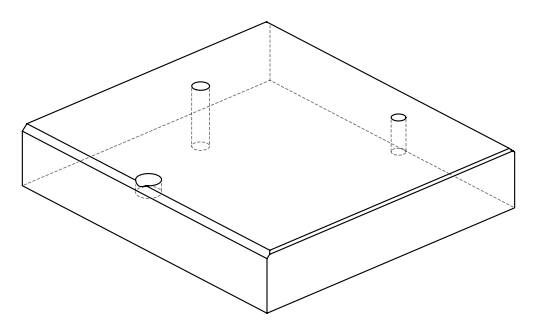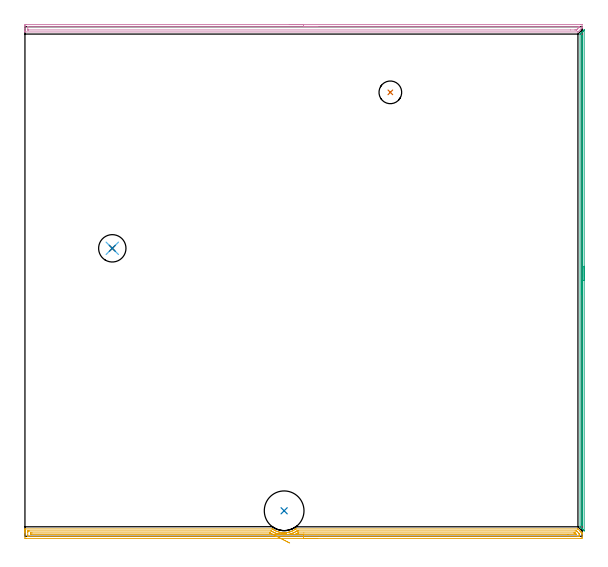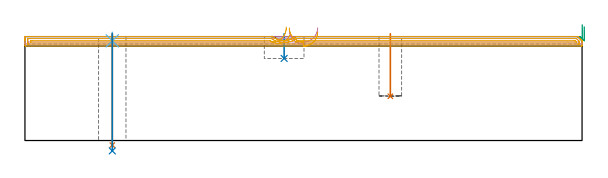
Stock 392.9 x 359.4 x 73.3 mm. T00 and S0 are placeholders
(PLAN: 8 operations, 5 tool changes, 22.8 min)
(1 INDEXABLE_INSERT_DRILL_BLIND_HOLE_FROM_SOLID | STEP1POCKET | NXT0302_003 | 0.18 min | 8409 mm3)
(2 INDEXABLE_INSERT_DRILL_BLIND_HOLE_FROM_SOLID_1 | STEP1POCKET_1 | UGT0302_007 | 0.07 min | 9474 mm3)
(3 AREA_MILL | FG_CHAMFER_SURFACE | UGT0205_001 | 5.74 min | 1504 mm3)
(4 AREA_MILL_1 | FG_CHAMFER_SURFACE_1 | UGT0205_001 | 6.46 min | 5298 mm3)
(5 AREA_MILL_2 | FG_CHAMFER_SURFACE_2 | UGT0205_001 | 9.61 min | 8768 mm3)
(6 SPOT_DRILL | STEP1HOLE | NXT0321_9005460120000 | 0.05 min | 183 mm3)
(7 DRILL_THROUGH_HOLE_INTO_CENTER | STEP1HOLE | NXT0301_065 | 0.32 min | 4929 mm3)
(8 DRILL_TO_ENLARGE_THROUGH_HOLE | STEP1HOLE | UGT0301_260 | 0.33 min | 16301 mm3)
(TOOL NXT0302_003 | Index. Insert Drill 16mm [880-D1600L20-05] | D16 PA176 FL80 Z2)
(TOOL UGT0302_007 | Indexable Insert Drill 28mm | D28 PA180 FL50 Z2)
(TOOL UGT0205_001 | Chamfer Mill 20 x 3 x 45 deg. | D20 FL50 Z2)
(TOOL NXT0321_9005460120000 | NC Spot Drill, 142deg, 12mm, Carbide, Uncoated | D12 PA142 FL30 Z2)
(TOOL NXT0301_065 | Carbide Drill 9.4mm [860.1-0940-075A1-MM 2214] | D9.4 PA140 FL98 Z2)
(TOOL UGT0301_260 | Twist Drill 19.3 mm | D19.3 PA118 FL140 Z2)
(OP 1 INDEXABLE_INSERT_DRILL_BLIND_HOLE_FROM_SOLID)
G17 G21 G94 G90
T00 M6
G54
G17 G0 G90 X257.7 Y313.1 S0 M3
G43 Z83.3 H1
G94 G81 G98 Z31.2 F250. R75.3
G80
M5
M2
(OP 2 INDEXABLE_INSERT_DRILL_BLIND_HOLE_FROM_SOLID_1)
G17 G21 G94 G90
T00 M6
G54
G17 G0 G90 X182.8 Y18. S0 M3
G43 Z83.3 H0
G94 G81 G98 Z57.9 F250. R75.3
G80
M5
M2
(OP 3 AREA_MILL)
G17 G21 G94 G90
T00 M6
G54
G17 G0 G90 X394.4 Y190.45 S1061 M3
G43 Z83.3 H0
Z80.4
G94 G1 Y190.412 Z79.528 F250.
Y190.298 Z78.664
Y190.109 Z77.812
Y189.847 Z76.98
Y189.513 Z76.174
Y189.11 Z75.4
Y188.641 Z74.664
Y188.11 Z73.972
Y187.521 Z73.329
Y186.878 Z72.74
Y186.186 Z72.208
Y185.45 Z71.74
Y184.676 Z71.337
Y183.87 Z71.003
Y183.038 Z70.741
Y182.186 Z70.552
Y181.322 Z70.438
Y180.45 Z70.4
Y4.045
X394.394 Y3.825 Z70.404
X394.393 Y3.818 Z70.405
X394.374 Y3.825 Z70.424
X394.016 Y4.184 Z70.784
X393.839 Y4.359 Z70.957
X393.779 Y4.421 Z71.02
X393.604 Y4.595 Z71.195
X393.543 Y4.656 Z71.254
X393.481 Y4.719 Z71.318
X393.309 Y4.89 Z71.49
X393.246 Y4.952 Z71.55
X393.183 Y5.016 Z71.616
X393.014 Y5.185 Z71.785
X392.95 Y5.248 Z71.846
X391.833 Y6.366 Z72.965
X391.6 Y6.6 Z73.197
X391.506 Y6.697 Z73.291
X391.5 Y7.101 Z73.3
Y353.799
X391.506 Y354.202 Z73.292
X391.599 Y354.3 Z73.199
X392.061 Y354.762 Z72.736
X392.263 Y354.963 Z72.537
X392.29 Y354.99 Z72.51
X392.95 Y355.652 Z71.846
X393.014 Y355.715 Z71.785
X393.183 Y355.883 Z71.616
X393.246 Y355.948 Z71.55
X393.309 Y356.01 Z71.49
X393.481 Y356.181 Z71.318
X393.543 Y356.244 Z71.254
X393.604 Y356.305 Z71.195
X393.779 Y356.479 Z71.02
X393.839 Y356.541 Z70.957
X394.016 Y356.716 Z70.784
X394.077 Y356.777 Z70.723
X394.284 Y356.985 Z70.514
X394.378 Y357.075 Z70.42
X394.394 Y357.083 Z70.403
X394.399 Y357.075 Z70.399
X394.4 Y356.855 Z70.4
Y180.45
X392.986 Z71.814
Y8.853
X392.982 Y7.995 Z71.818
X392.98 Y7.964 Z71.82
X392.95 Y7.752 Z71.85
X392.92 Y7.995 Z71.88
X392.917 Y8.028 Z71.883
X392.914 Y8.888 Z71.886
Y352.047
X392.918 Y352.905 Z71.882
X392.92 Y352.936 Z71.88
X392.95 Y353.148 Z71.85
X392.98 Y352.905 Z71.82
X392.983 Y352.872 Z71.817
X392.986 Y352.011 Z71.814
Y180.45
Y179.578 Z71.852
Y178.713 Z71.966
Y177.862 Z72.155
Y177.03 Z72.417
Y176.224 Z72.751
Y175.45 Z73.154
Y174.714 Z73.623
Y174.022 Z74.154
Y173.379 Z74.743
Y172.79 Z75.386
Y172.258 Z76.079
Y171.79 Z76.814
Y171.387 Z77.588
Y171.053 Z78.394
Y170.791 Z79.226
Y170.602 Z80.078
Y170.488 Z80.943
Y170.45 Z81.814
G0 Z83.3
M5
M2
(OP 4 AREA_MILL_1)
G17 G21 G94 G90
T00 M6
G54
G17 G0 G90 X186.45 Y360.9 S1061 M3
G43 Z83.3 H0
Z78.1
G94 G1 X186.488 Z77.228 F250.
X186.602 Z76.364
X186.791 Z75.512
X187.053 Z74.68
X187.387 Z73.874
X187.79 Z73.1
X188.258 Z72.364
X188.79 Z71.672
X189.379 Z71.029
X190.022 Z70.44
X190.714 Z69.909
X191.45 Z69.44
X192.224 Z69.037
X193.03 Z68.703
X193.862 Z68.441
X194.714 Z68.252
X195.578 Z68.138
X196.45 Z68.1
X392.271
X392.513 Y360.898 Z68.102
X392.897 Y360.891 Z68.105
X392.9 Y360.852 Z68.144
Y359.617 Z69.377
Y358.739 Z70.259
X392.898 Y358.609 Z70.389
X392.867 Y358.567 Z70.433
X392.162 Y357.861 Z71.137
X390.299 Y355.998 Z73.
X390.15 Y355.851 Z73.147
X389.995 Y355.701 Z73.286
X389.588 Y355.7 Z73.3
X0.182
X0.01 Y355.702 Z73.289
X0.002 Y355.863 Z73.13
X0. Y356.03 Z72.97
Y356.267 Z72.733
Y356.983 Z72.012
Y358.219 Z70.778
Y359.617 Z69.378
Y360.235 Z68.761
X0.003 Y360.495 Z68.501
X0.01 Y360.892 Z68.105
X0.221 Y360.896 Z68.102
X0.629 Y360.9 Z68.1
X196.45
Y359.486 Z69.514
X390.482 Y359.485 Z69.515
X390.618 Y359.484 Z69.516
X390.845 Y359.479 Z69.521
X390.891 Y359.476 Z69.524
X390.895 Y359.443 Z69.557
X390.897 Y359.408 Z69.592
Y359.21 Z69.79
X390.89 Y359.057 Z69.943
X390.536 Y358.686 Z70.314
X390.482 Y358.632 Z70.368
X389.588 Y357.738 Z71.262
X389.205 Y357.359 Z71.641
X389.032 Y357.19 Z71.81
X388.97 Y357.131 Z71.869
X388.883 Y357.121 Z71.879
X388.694 Y357.117 Z71.883
X388.559 Y357.115 Z71.885
X387.8 Y357.114 Z71.886
X384.795
X2.418 Y357.115 Z71.885
X2.282 Y357.116 Z71.884
X2.055 Y357.121 Z71.879
X2.009 Y357.124 Z71.876
X2.005 Y357.157 Z71.843
X2.003 Y357.192 Z71.808
X2. Y357.393 Z71.607
X2.001 Y359.286 Z69.714
X2.003 Y359.395 Z69.605
X2.007 Y359.468 Z69.532
X2.011 Y359.48 Z69.52
X2.015 Y359.482 Z69.518
X2.038 Y359.484 Z69.516
X2.418 Y359.486 Z69.514
X2.552
X196.45
X197.322 Z69.552
X198.186 Z69.666
X199.038 Z69.855
X199.87 Z70.117
X200.676 Z70.451
X201.45 Z70.854
X202.186 Z71.323
X202.878 Z71.854
X203.521 Z72.443
X204.11 Z73.086
X204.642 Z73.779
X205.11 Z74.514
X205.513 Z75.288
X205.847 Z76.094
X206.109 Z76.926
X206.298 Z77.778
X206.412 Z78.643
X206.45 Z79.514
G0 Z83.3
M5
M2
(OP 5 AREA_MILL_2)
G17 G21 G94 G90
T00 M6
G54
G17 G0 G90 X206.45 Y-1.5 S1061 M3
G43 Z83.3 H0
Z76.6
G94 G1 X206.412 Z75.728 F250.
X206.298 Z74.864
X206.109 Z74.012
X205.847 Z73.18
X205.513 Z72.374
X205.11 Z71.6
X204.642 Z70.864
X204.11 Z70.172
X203.521 Z69.529
X202.878 Z68.94
X202.186 Z68.408
X201.45 Z67.94
X200.676 Z67.537
X199.87 Z67.203
X199.038 Z66.941
X198.186 Z66.752
X197.322 Z66.638
X196.45 Z66.6
X0.629
X0.322 Y-1.497 Z66.601
X0.01 Y-1.494 Z66.603
X0. Y-1.198 Z66.899
Y2.285 Z70.38
Y2.801 Z70.898
Y3.156 Z71.252
Y3.672 Z71.768
Y4.027 Z72.122
Y4.954 Z73.053
X0.004 Y5.079 Z73.171
X0.01 Y5.197 Z73.289
X0.182 Y5.2 Z73.3
X174.096
X174.536 Y5.193 Z73.292
X174.594 Y5.156 Z73.255
X174.972 Y4.898 Z72.998
X175.001 Y4.878 Z72.978
X175.445 Y4.595 Z72.695
X175.603 Y4.5 Z72.6
X175.894 Y4.325 Z72.424
X175.942 Y4.298 Z72.398
X176.045 Y4.241 Z72.34
X176.331 Y4.092 Z72.188
X176.415 Y4.048 Z72.145
X176.788 Y3.861 Z71.96
X176.863 Y3.827 Z71.926
X177.233 Y3.661 Z71.757
X177.682 Y3.474 Z71.57
X178.003 Y3.351 Z71.449
X178.12 Y3.311 Z71.407
X178.288 Y3.251 Z71.349
X178.575 Y3.157 Z71.256
X179.021 Y3.026 Z71.125
X179.469 Y2.913 Z71.01
X180.363 Y2.725 Z70.823
X181.249 Y2.597 Z70.689
X181.257 Y2.596 Z70.688
X181.703 Y2.549 Z70.645
X182.15 Y2.527 Z70.616
X182.612 Y2.52 Z70.611
X182.812 Y2.518 Z70.603
X182.968 Y2.516 Z70.606
X183.013 Z70.604
X183.044 Y2.515 Z70.606
X183.128 Y2.519 Z70.61
X183.356 Y2.532 Z70.616
X183.685 Y2.545 Z70.638
X183.932 Y2.557 Z70.649
X183.938 Y2.558
X184.025 Y2.564 Z70.659
X184.148 Y2.573 Z70.672
X184.385 Y2.594 Z70.694
X184.832 Y2.653 Z70.752
X184.875 Y2.66 Z70.759
X185.279 Y2.727 Z70.826
X185.72 Y2.816 Z70.911
X185.725 Z70.913
X185.771 Y2.826 Z70.924
X185.939 Y2.864 Z70.964
X186.173 Y2.919 Z71.018
X186.37 Y2.971 Z71.07
X186.619 Y3.038 Z71.135
X187.067 Y3.173 Z71.271
X187.155 Y3.202 Z71.301
X187.513 Y3.32 Z71.419
X187.568 Y3.34 Z71.439
X187.597 Y3.351 Z71.449
X187.832 Y3.446 Z71.544
X187.956 Y3.498 Z71.592
X188.162 Y3.58 Z71.678
X188.406 Y3.68 Z71.777
X188.855 Y3.882 Z71.982
X189.145 Y4.027 Z72.126
X189.3 Y4.105 Z72.202
X189.553 Y4.241 Z72.34
X190.194 Y4.618 Z72.717
X190.583 Y4.869 Z72.968
X190.625 Y4.898 Z72.997
X191.052 Y5.191 Z73.29
X191.068 Y5.196 Z73.295
X191.085 Y5.2 Z73.3
X389.588
X390.001 Y5.193 Z73.293
X390.035 Y5.165 Z73.264
X391.078 Y4.122 Z72.22
X391.175 Y4.027 Z72.123
X391.377 Y3.824 Z71.923
X391.429 Y3.771 Z71.87
X392.045 Y3.156 Z71.253
X392.112 Y3.088 Z71.187
X392.271 Y2.93 Z71.029
X392.336 Y2.866 Z70.962
X392.395 Y2.805 Z70.904
X392.569 Y2.632 Z70.731
X392.626 Y2.576 Z70.672
X392.678 Y2.522 Z70.621
X392.867 Y2.33 Z70.429
X392.892 Y2.297 Z70.396
X392.9 Y2.285 Z70.384
Y1.947 Z70.044
Y1.415 Z69.509
Y-0.682 Z67.415
X392.894 Y-1.198 Z66.897
X392.89 Y-1.493 Z66.603
X392.578 Y-1.497 Z66.601
X392.271 Y-1.5 Z66.6
X196.45
Y-0.086 Z68.014
X2.418 Y-0.085 Z68.015
X2.168 Y-0.084 Z68.016
X2.057 Y-0.08 Z68.02
X2.01 Y-0.078 Z68.022
X2.008 Y-0.051 Z68.049
X2.002 Y0.078 Z68.178
X2. Y0.544 Z68.644
Y0.951 Z69.051
Y2.692 Z70.792
X2.001 Y3.156 Z71.256
X2.004 Y3.56 Z71.66
X2.01 Y3.698 Z71.798
X2.023 Y3.779 Z71.879
X2.095 Y3.781 Z71.881
X2.418 Y3.784 Z71.884
X2.666 Y3.785 Z71.885
X3.312 Y3.786 Z71.886
X173.45 Y3.785 Z71.885
X173.611 Y3.782 Z71.882
X173.691 Y3.779 Z71.879
X173.731 Y3.774 Z71.874
X174.774 Y3.156 Z71.256
X174.99 Y3.037 Z71.137
X175.259 Y2.894 Z70.994
X175.884 Y2.596 Z70.696
X176.014 Y2.537 Z70.637
X176.596 Y2.285 Z70.385
X176.779 Y2.212 Z70.312
X176.902 Y2.165 Z70.265
X177.673 Y1.901 Z70.001
X178.243 Y1.73 Z69.83
X178.567 Y1.645 Z69.745
X179.43 Y1.445 Z69.545
X179.452 Y1.44 Z69.54
X179.577 Y1.415 Z69.515
X180.355 Y1.285 Z69.385
X180.514 Y1.26 Z69.36
X180.915 Y1.206 Z69.306
X181.249 Y1.171 Z69.271
X181.526 Y1.145 Z69.245
X182.143 Y1.114 Z69.214
X182.458 Y1.108 Z69.208
X183.038 Y1.103 Z69.203
X183.346 Y1.114 Z69.214
X183.932 Y1.143 Z69.243
X184.195 Y1.158 Z69.258
X184.826 Y1.221 Z69.321
X185.001 Y1.244 Z69.344
X185.72 Y1.35 Z69.45
X185.777 Y1.359 Z69.459
X186.066 Y1.415 Z69.515
X186.614 Y1.54 Z69.64
X187.222 Y1.694 Z69.794
X187.508 Y1.775 Z69.875
X187.908 Y1.897 Z69.997
X188.403 Y2.061 Z70.161
X188.57 Y2.123 Z70.223
X188.99 Y2.285 Z70.385
X189.244 Y2.389 Z70.489
X189.297 Y2.412 Z70.512
X189.819 Y2.648 Z70.748
X190.191 Y2.825 Z70.925
X190.415 Y2.938 Z71.038
X190.825 Y3.156 Z71.256
X191.085 Y3.306 Z71.406
X191.712 Y3.679 Z71.779
X191.831 Y3.75 Z71.85
X191.901 Y3.779 Z71.879
X191.979 Y3.781 Z71.881
X192.229 Y3.784 Z71.884
X192.873 Y3.786 Z71.886
X193.121
X388.048 Y3.785 Z71.885
X388.694 Y3.781 Z71.881
X388.949 Y3.779 Z71.879
X389.588 Y3.162 Z71.262
X390.465 Y2.285 Z70.385
X390.7 Y2.05 Z70.15
X390.806 Y1.942 Z70.042
X390.856 Y1.887 Z69.987
X390.879 Y1.86 Z69.96
X390.89 Y1.821 Z69.921
X390.895 Y1.415 Z69.515
X390.899 Y1.009 Z69.109
Y0.544 Z68.644
X390.896 Y0.141 Z68.241
X390.89 Y0.002 Z68.102
X390.877 Y-0.079 Z68.021
X390.805 Y-0.081 Z68.019
X390.482 Y-0.084 Z68.016
X390.234 Y-0.085 Z68.015
X389.588 Y-0.086 Z68.014
X196.45
Y1.328 Z69.428
X190.997 Y1.329 Z69.429
X190.82 Y1.332 Z69.432
X190.703 Y1.335 Z69.435
X190.666 Y1.339 Z69.439
X190.704 Y1.357 Z69.457
X190.821 Y1.415 Z69.515
X190.999 Y1.498 Z69.598
X191.085 Y1.54 Z69.64
X191.59 Y1.793 Z69.893
X191.979 Y2. Z70.1
X192.166 Y2.104 Z70.204
X192.487 Y2.285 Z70.385
X192.602 Y2.347 Z70.447
X192.641 Y2.365 Z70.465
X192.697 Y2.368 Z70.468
X192.786 Y2.371 Z70.471
X196.698 Y2.372 Z70.472
X386.906
X387.713 Y2.37 Z70.47
X387.8 Y2.368 Z70.468
X387.887 Y2.365 Z70.465
X387.93 Y2.358 Z70.458
X387.957 Y2.335 Z70.435
X388.011 Y2.285 Z70.385
X388.694 Y1.603 Z69.703
X388.876 Y1.415 Z69.515
X388.89 Y1.364 Z69.464
X388.891 Y1.341 Z69.441
X388.889 Y1.335 Z69.435
X388.87 Y1.333 Z69.433
X388.781 Y1.329 Z69.429
X382.948 Y1.328 Z69.428
X196.45
X195.578 Z69.466
X194.714 Z69.58
X193.862 Z69.769
X193.03 Z70.032
X192.224 Z70.365
X191.45 Z70.768
X190.714 Z71.237
X190.022 Z71.768
X189.379 Z72.357
X188.79 Z73.001
X188.258 Z73.693
X187.79 Z74.428
X187.387 Z75.202
X187.053 Z76.008
X186.791 Z76.84
X186.602 Z77.692
X186.488 Z78.557
X186.45 Z79.428
G0 X184.256 Y1.927 Z80.046
G1 X184.272 Y1.928 Z79.174
X184.213 Y1.924 Z78.304
X184.078 Y1.916 Z77.442
X183.868 Y1.903 Z76.595
X183.586 Y1.885 Z75.77
X183.232 Y1.863 Z74.973
X182.811 Y1.836 Z74.209
X182.325 Y1.806 Z73.485
X181.778 Y1.772 Z72.806
X181.174 Y1.734 Z72.178
X180.518 Y1.693 Z71.605
X179.814 Y1.649 Z71.091
X179.068 Y1.602 Z70.641
X178.286 Y1.553 Z70.258
X177.474 Y1.503 Z69.944
X176.637 Y1.45 Z69.702
X175.783 Y1.397 Z69.535
X174.917 Y1.343 Z69.443
X174.803 Y1.335 Z69.435
X174.45 Y1.331 Z69.431
X174.273 Y1.329 Z69.429
X4.206
X4.118 Y1.33 Z69.43
X4.059 Y1.332 Z69.432
X4.018 Y1.335 Z69.435
X4.01 Y1.349 Z69.449
X4.007 Y1.415 Z69.515
X4.001 Y1.614 Z69.714
X4.002 Y2.285 Z70.385
X4.004 Y2.335 Z70.435
X4.008 Y2.359 Z70.459
X4.011 Y2.364 Z70.464
X4.03 Y2.367 Z70.467
X4.119 Y2.37 Z70.47
X4.206 Y2.371 Z70.471
X5.012 Y2.372 Z70.472
X172.396 Y2.371 Z70.471
X172.573 Y2.369 Z70.469
X172.925 Y2.364 Z70.464
X172.995 Y2.349 Z70.449
X173.033 Y2.329 Z70.429
X173.115 Y2.285 Z70.385
X173.17 Y2.254 Z70.354
X173.333 Y2.158 Z70.258
X174.096 Y1.75 Z69.85
X174.775 Y1.415 Z69.515
X174.875 Y1.364 Z69.464
X174.917 Y1.343 Z69.443
X175.635 Y0.972 Z69.114
X176.375 Y0.589 Z68.856
X177.133 Y0.198 Z68.673
X177.902 Y-0.2 Z68.564
X178.676 Y-0.6 Z68.531
X179.45 Y-1. Z68.574
X180.218 Y-1.397 Z68.693
X180.974 Y-1.787 Z68.887
X181.712 Y-2.168 Z69.155
X182.426 Y-2.537 Z69.493
X183.111 Y-2.891 Z69.901
X183.762 Y-3.228 Z70.374
X184.374 Y-3.544 Z70.909
X184.943 Y-3.838 Z71.502
X185.463 Y-4.107 Z72.149
X185.931 Y-4.348 Z72.844
X186.344 Y-4.562 Z73.583
X186.697 Y-4.744 Z74.359
G0 Z83.3
M5
M2
(OP 6 SPOT_DRILL)
G17 G21 G94 G90
T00 M6
G54
G17 G0 G90 X61.6 Y203.1 S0 M3
G43 Z83.3 H0
G94 G81 G98 Z70.3 F250. R76.3
G80
M5
M2
(OP 7 DRILL_THROUGH_HOLE_INTO_CENTER)
G17 G21 G94 G90
T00 M6
G54
G17 G0 G90 X61.6 Y203.1 S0 M3
G43 Z83.3 H1
G94 G73 G98 Z-3.211 F250. Q8.501 R75.3
G80
M5
M2
(OP 8 DRILL_TO_ENLARGE_THROUGH_HOLE)
G17 G21 G94 G90
T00 M6
G54
G17 G0 G90 X61.6 Y203.1 S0 M3
G43 Z83.3 H0
G94 G73 G98 Z-7.298 F250. Q16.12 R75.3
G80
M5
M2
